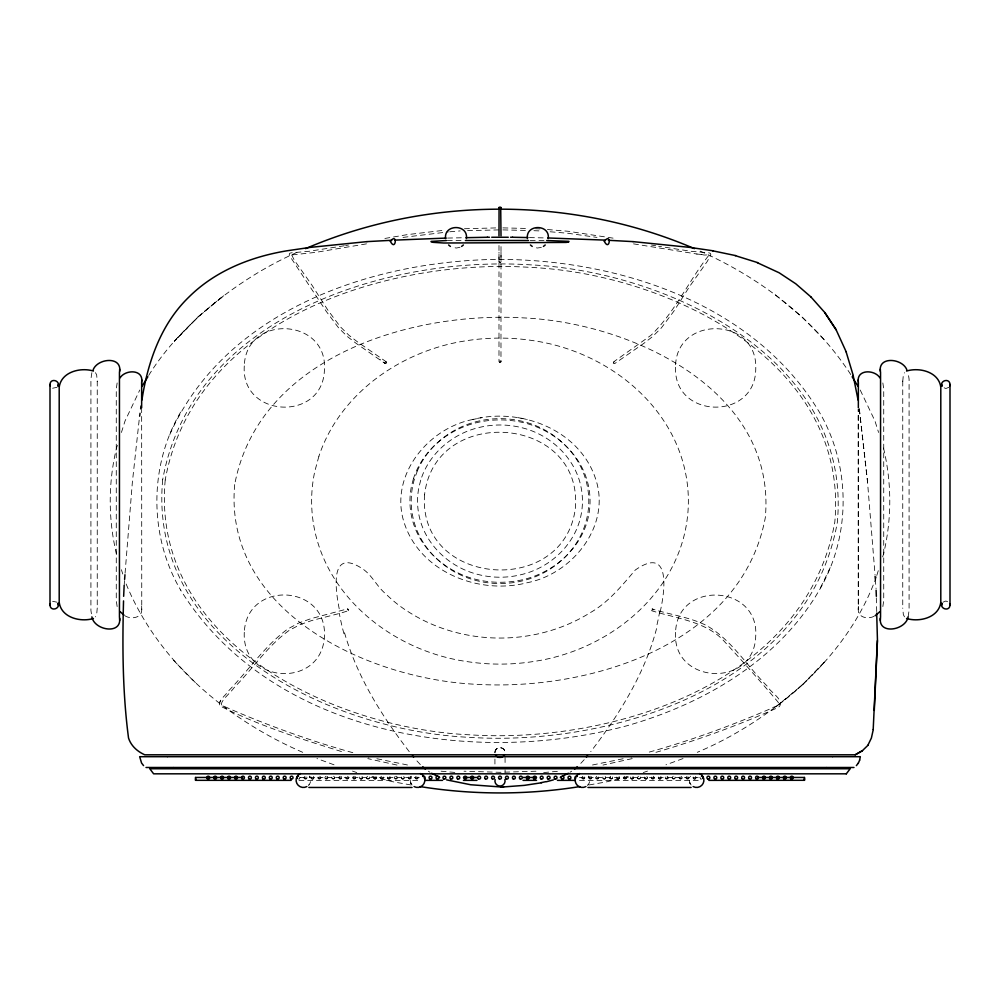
<?xml version="1.0" encoding="UTF-8"?>
<svg xmlns="http://www.w3.org/2000/svg" width="1000" height="1000" viewBox="0 0 1000 1000"><rect width="100%" height="100%" fill="white"/><g stroke="black" fill="none" stroke-linecap="round" stroke-linejoin="round"><path stroke-width="0.75" stroke-dasharray="5 3.75" d="M501 361.8C497.362 363.05 500.85 362.125 500.975 361.912L501.012 244.325M501.012 252.25L501 261.875L500 262.762L499 261.875L500.15 262.638L501 261.625L499.85 260.875L498.988 261.812L498.988 252.25M97.25 608L96.662 614.625L95.487 616.85M902.75 381.512L903.337 374.9L904.513 372.675M858.25 609.625L858.35 606.275M494.925 752.788C494.475 746.075 505.525 746.075 505.075 752.788M500.988 361.525L499.85 360.913L498.988 361.75L498.988 244.325M124.15 585.562L124.612 579.375M125.075 573.188L132.375 482.113L139.425 417.663M352.812 752.663C309.175 740.763 258.7 722.025 221.438 705.125C220.438 700.738 230.062 693.425 234.163 687.613C252.787 668.725 267.488 645.913 289.288 630.312L299.938 624.688L311.975 620.462L340.525 613.188L348.225 610.763L347.025 610.2L347.438 608.9L348.7 609.45L348.375 610.65L347.55 608.862L311.175 618.6L299.088 622.85L287.775 628.962C264.288 646.275 248.125 671.05 227.8 691.663C225.225 696.075 218.45 699.9 219.525 705.688C258.875 725.688 301.8 739.3 344.05 752.337M660.125 612.025C665.075 590.75 671.062 545.037 635.325 569.987C622.013 585.475 608.513 602.337 590.163 612.725C563.312 629.525 531.613 638.075 500 638.05C468.387 638.075 436.688 629.525 409.837 612.725C401.25 607.475 393.263 601.263 386.112 594.188C377.038 586.875 372.113 575.15 362.6 568.837C327.95 546.013 335.838 592.987 339.875 612.025M117.137 382.95L116.275 388.938L116.275 600.575L117.137 606.562M882.862 606.562L883.725 600.575L883.725 388.938L882.862 382.95M91.875 372.663L90.913 379.125L90.913 610.4L91.875 616.85M908.125 616.85L909.087 610.4L909.087 379.125L908.125 372.663M656.562 628.612C644.625 674.062 619.15 714.725 590.75 751.65M117.375 445.3L116.475 448.162C108.15 482.887 108.15 519.312 116.475 554.05L117.375 556.9M121.425 432.463L125.013 421.037L139.775 390.025M876.338 576.875C857.487 629.45 819.875 673.388 775.8 706.838L802.138 685.113L825.738 660.863L802.812 684.488M876.787 575.45L878.575 569.75M882.625 556.9L883.525 554.05C891.85 519.312 891.85 482.887 883.525 448.162L882.625 445.3M169.788 434.575C225.138 310.25 372.775 260.175 500 259.35C620.55 260.012 754.25 303.962 819.35 412.113L819.412 412.225C851.05 466.275 851.012 536.062 819.35 590.087C778.388 660.738 703.175 704.125 626.425 725.888C472.413 767.225 270.5 734.7 180.65 590.087L180.588 589.975M180.65 412.113L180.588 412.225C148.95 466.275 148.988 536.062 180.65 590.087M830.212 567.625L819.35 590.087M220.662 700.575L219.275 703.312M495.675 750.05L496.475 748.95L495.325 750.688M148.675 375.425C168.15 344 195.162 317.95 224.2 295.363L197.862 317.087L174.262 341.35L197.188 317.712M309.15 784.625L308.45 785.425M588.225 784.625L587.513 785.425M584.188 759.688L579.663 764.575M701.675 254.5C706.513 256.35 710.987 252.725 708.188 256.125C689.15 280.475 674.388 312.9 650.9 335.375L613.45 362.013L613.525 363.312L614.788 363.55L614.212 361.812L613.275 363.212L614.625 363.638L644 343.25L652.425 336.7L661.275 328.025L673.75 311.35L689.225 287.038L707.275 261.413L710.85 254.775L710.337 253.312L708.925 252.85L690.788 251.262L658.625 246.238M197.862 317.087C228.225 290.075 262.5 267.238 299.862 251.125M802.138 685.113C771.012 712.837 735.725 736.087 697.275 752.325M570.062 772.225L571.65 771.188M57.038 387.312L52.6 388.237M948.787 387.312L945.875 388.525L942.962 387.312M942.962 602.2L945.875 601L948.787 602.2M325.725 776.312C322.312 779.562 330.363 779.562 326.938 776.312M339.625 776.312C336.2 779.562 344.263 779.562 340.838 776.312M353.512 776.312C350.087 779.562 358.15 779.562 354.725 776.312M874.05 616.237C868.6 619.425 858.25 617.837 858.25 610.1L858.25 409.1L858.35 606.725M683.025 758.562L665.975 764.8M305.025 776.25C301.212 779.675 309.913 779.35 305.863 776.225A1.462 1.462 0 0 1 306.688 778.487A1.462 1.462 0 0 1 304.312 778.487A1.462 1.462 0 0 1 305.087 776.237M367.55 776.25C363.738 779.675 372.438 779.362 368.387 776.225A1.462 1.462 0 0 1 369.2 778.487A1.462 1.462 0 0 1 366.825 778.487A1.462 1.462 0 0 1 367.6 776.237M381.438 776.25C377.625 779.675 386.325 779.35 382.275 776.225A1.462 1.462 0 0 1 383.1 778.487A1.462 1.462 0 0 1 380.725 778.487A1.462 1.462 0 0 1 381.5 776.237M395.325 776.25C391.525 779.675 400.213 779.35 396.175 776.225M416.175 776.25C412.362 779.675 421.062 779.35 417.013 776.225A1.462 1.462 0 0 1 417.825 778.487A1.462 1.462 0 0 1 415.45 778.487A1.462 1.462 0 0 1 416.225 776.237M582.888 776.25C579.075 779.675 587.775 779.35 583.725 776.225A1.462 1.462 0 0 1 584.55 778.487A1.462 1.462 0 0 1 582.175 778.487A1.462 1.462 0 0 1 582.95 776.237M596.775 776.25C592.975 779.675 601.663 779.35 597.625 776.225A1.462 1.462 0 0 1 598.438 778.487A1.462 1.462 0 0 1 596.062 778.487A1.462 1.462 0 0 1 596.838 776.237M610.675 776.25C606.862 779.675 615.562 779.35 611.512 776.225A1.462 1.462 0 0 1 612.337 778.487A1.462 1.462 0 0 1 609.963 778.487A1.462 1.462 0 0 1 610.737 776.237M624.562 776.25C620.763 779.675 629.45 779.35 625.413 776.225A1.462 1.462 0 0 1 626.225 778.487A1.462 1.462 0 0 1 623.85 778.487A1.462 1.462 0 0 1 624.625 776.237M638.462 776.25C634.65 779.675 643.35 779.35 639.3 776.225A1.462 1.462 0 0 1 640.125 778.487A1.462 1.462 0 0 1 637.737 778.487A1.462 1.462 0 0 1 638.525 776.237M673.188 776.25C669.388 779.675 678.075 779.35 674.038 776.225A1.462 1.462 0 0 1 674.85 778.487A1.462 1.462 0 0 1 672.475 778.487A1.462 1.462 0 0 1 673.25 776.237M687.087 776.25C683.275 779.675 691.975 779.35 687.925 776.225A1.462 1.462 0 0 1 688.75 778.487A1.462 1.462 0 0 1 686.363 778.487A1.462 1.462 0 0 1 687.15 776.237M460.012 247.25L456.512 248.025L452.475 247.425M541.35 247.425L537.312 248.025L533.825 247.237M643.25 772.55L647.513 771.1M655.95 752.337C697.763 740.113 738.812 725.188 778.538 707.325C786.05 700.688 769.837 692.013 767.4 686.312C747.038 666.237 731.9 639.987 706.562 625.55C689.538 616.975 669.8 614.675 652.087 608.9C653.6 608.6 653.037 611.225 652.05 610.85C651.15 609.075 651.425 608.413 651.775 610.763C676.712 618.513 706.312 621.55 724.075 641.137C741.963 660.612 761.4 682.35 777.575 701.513C781.575 706.2 775.863 705.4 770.088 708.913C730.15 726.188 689.137 741.05 647.188 752.663M472.738 419.5C426.85 428.462 388.038 477.537 404.762 524.462C421.438 572.888 479.925 595.037 527.263 582.712C573.15 573.737 611.962 524.663 595.237 477.75C578.562 429.312 520.075 407.163 472.738 419.5L481.987 417.638M628.188 776.4L607.087 781.775L588.95 784.975M623.112 758.737L592.513 764.987M632.2 758.612L602.987 765.062M52.6 601.287L57.038 602.2M366.475 243.863L315.825 252.35L290.587 255.075L291.312 254.2L294.288 260.125L312.075 285.375L327.812 310.075L340.275 326.712L348.8 335.138L357.2 341.662L386.55 362.013L386.488 363.5L385.325 363.612L386.688 362.938L385.988 361.788L384.913 362.812L385.812 363.688L385.125 363.462M345.662 245.512L348.475 245.025M384.9 238.45L407.088 234.662L445.175 230.15M403.013 237.4L448.325 231.9M344.263 245.763L309.212 251.262L291.075 252.85L289.662 253.312L289.175 255.15L326.25 311.35L338.725 328.025L347.575 336.7L356 343.25L385.325 363.612L380.2 359.663M535.975 771.213L500 772.312L464.012 771.213M543.688 772.562L558.888 771.2M449.8 231.775L460.138 230.912M464.462 228.738L497.062 227.887M467.562 230.65L500 229.875M447.587 238.062L464.438 237.725M447.275 240.538L463.663 240.512M530.225 240.5L545 240.512M300.525 777.45L420.525 777.45M579.475 777.45L699.475 777.45M298.962 780.362L420.525 780.362M579.475 780.362L701.038 780.362M502.938 227.887L528.088 228.487M502.925 229.9L527.987 230.487M529.425 237.6L546.287 237.938M535.538 228.738L540 228.9M533.925 230.7L539.862 230.912M547.413 229.525L568.162 231.275L615.1 238.45M550.188 231.775L567.913 233.263L596.987 237.4M441.112 771.2L456.312 772.562M633.525 243.863L697.062 254.05M696.7 254.025L702.05 254.525M407.488 764.987L376.887 758.737M651.525 245.025L655.738 245.763M411.05 784.975L392.912 781.775L371.812 776.4M397.013 765.062L367.8 758.612M518.013 417.638L527.238 419.5M680.975 776.225C685.025 779.35 676.325 779.675 680.138 776.25A1.462 1.462 0 0 0 679.425 778.487A1.462 1.462 0 0 0 681.8 778.487A1.462 1.462 0 0 0 681.025 776.237M667.087 776.225C671.137 779.35 662.438 779.675 666.25 776.25A1.462 1.462 0 0 0 665.525 778.487A1.462 1.462 0 0 0 667.9 778.487A1.462 1.462 0 0 0 667.125 776.237M653.188 776.225C657.237 779.35 648.55 779.675 652.35 776.25A1.462 1.462 0 0 0 651.637 778.487A1.462 1.462 0 0 0 654.013 778.487A1.462 1.462 0 0 0 653.238 776.237M590.675 776.225C594.725 779.35 586.025 779.675 589.837 776.25A1.462 1.462 0 0 0 589.113 778.487A1.462 1.462 0 0 0 591.487 778.487A1.462 1.462 0 0 0 590.712 776.237M410.062 776.225C414.113 779.35 405.412 779.675 409.225 776.25A1.462 1.462 0 0 0 408.512 778.487A1.462 1.462 0 0 0 410.887 778.487A1.462 1.462 0 0 0 410.1 776.237M347.55 776.225C351.587 779.35 342.9 779.675 346.7 776.25A1.462 1.462 0 0 0 345.988 778.487A1.462 1.462 0 0 0 348.363 778.487A1.462 1.462 0 0 0 347.587 776.237M333.65 776.225C337.7 779.35 329 779.675 332.812 776.25A1.462 1.462 0 0 0 332.1 778.487A1.462 1.462 0 0 0 334.475 778.487A1.462 1.462 0 0 0 333.7 776.237M319.762 776.225C323.812 779.35 315.113 779.675 318.925 776.25A1.462 1.462 0 0 0 318.2 778.487A1.462 1.462 0 0 0 320.575 778.487A1.462 1.462 0 0 0 319.8 776.237M334.025 764.8L316.975 758.562M352.488 771.1L356.75 772.55M700.138 251.125C760.312 277.85 815.45 319.65 851.325 375.425M302.725 752.325C225.912 719.087 156.425 660.3 125.013 581.163M124.913 615.763C130.438 619.45 141.637 618.337 141.75 610.1L141.65 409.387M428.35 771.188L429.938 772.225M775.188 294.662L802.812 317.712L826.462 341.887M420.337 764.575L415.812 759.688M173.538 660.312L197.862 685.113M409.25 751.65C381.562 715.725 356.863 676.263 344.4 632.312M860.225 390.025L874.987 421.037L878.575 432.463M904.513 616.85L903.337 614.625L902.75 608M95.487 372.675L96.662 374.9L97.25 381.512M588.625 776.175L589.263 777.562L588.625 776.175A7.3 7.3 0 0 1 587.962 784.95M309.55 776.175L310.2 777.562L309.55 776.175A7.3 7.3 0 0 1 308.9 784.95M121.425 569.75L122.762 574.025M859.338 408.875L867.625 482.113M859.25 408.875L867.537 482.113L875.037 574.738M875.3 579.375L876.075 588.65M141.65 606.275L141.75 609.625M876.3 597.837L876.737 611.6M902.75 381.062L902.75 608.462M505.075 757.5L505.075 764.75M505.075 769.85L505.075 772.15M494.925 759.013L494.925 764.75M97.25 381.062L97.25 608.462M494.925 752.6A5.075 4.913 0 0 1 500 747.688A5.075 4.913 0 0 1 505.075 752.6M343.938 633.65A195.2 59.337 -85.5 0 1 339.3 613.362M659.775 611.213A194.513 57.987 85.9 0 1 656.275 627.788M396.213 776.237A1.462 1.462 0 0 1 396.987 778.487A1.462 1.462 0 0 1 394.613 778.487A1.462 1.462 0 0 1 395.387 776.237M354.538 776.237A1.462 1.462 0 0 1 355.312 778.487A1.462 1.462 0 0 1 352.938 778.487A1.462 1.462 0 0 1 353.713 776.237M340.637 776.237A1.462 1.462 0 0 1 341.413 778.487A1.462 1.462 0 0 1 339.038 778.487A1.462 1.462 0 0 1 339.812 776.237M326.75 776.237A1.462 1.462 0 0 1 327.525 778.487A1.462 1.462 0 0 1 325.15 778.487A1.462 1.462 0 0 1 325.925 776.237M691.1 784.95A7.3 7.3 0 0 1 690.487 776.225M412.038 784.95A7.3 7.3 0 0 1 411.413 776.225M675.537 367.25C673.538 419.363 755.688 420.938 755.75 368.825C758.037 316.4 675.312 314.812 675.537 367.25M244.288 365.938C240.65 418.113 322.925 422.15 324.425 369.875C328.062 317.712 245.787 313.663 244.288 365.938M244.288 632.325C241.488 684.737 322.075 688.55 324.425 636.263C327.225 583.85 246.637 580.037 244.288 632.325M675.575 632.325C671.938 684.5 754.212 688.538 755.713 636.263C759.35 584.1 677.075 580.05 675.575 632.325M424.55 494.837C417.863 587.2 565.188 597.875 575.45 507.362C582.137 415 434.812 404.338 424.55 494.837M162.675 479.787C147.6 642.513 331.35 731 469.562 737.35C614.087 746.762 808.525 684.525 837.325 522.413C852.4 359.7 668.65 271.212 530.438 264.85C385.913 255.438 191.475 317.675 162.675 479.787M165.212 480.012C150.338 641.363 332.938 728.512 469.8 734.825C612.962 744.075 806.038 682.875 834.788 522.188C849.663 360.85 667.062 273.688 530.2 267.375C387.038 258.125 193.962 319.337 165.212 480.012M234.688 484.575C223.175 612.013 368.488 679.275 476.062 684.287C589.513 691.15 741.375 644.788 765.312 517.625C776.825 390.2 631.512 322.938 523.938 317.913C410.487 311.062 258.625 357.413 234.688 484.575M300.012 777.638L299.988 777.85A1.462 1.462 0 0 0 300 777.425L300.012 777.638M404.212 777.638C403.888 780.925 399.275 777.625 402.275 776.25A1.462 1.462 0 0 0 401.562 778.487A1.462 1.462 0 0 0 403.938 778.487A1.462 1.462 0 0 0 403.162 776.237L404.212 777.638M605.662 777.638C605.337 780.925 600.725 777.625 603.725 776.25A1.462 1.462 0 0 0 603.013 778.487A1.462 1.462 0 0 0 605.388 778.487A1.462 1.462 0 0 0 604.612 776.237L605.662 777.638M633.438 777.638C633.125 780.925 628.5 777.625 631.512 776.25A1.462 1.462 0 0 0 630.8 778.487A1.462 1.462 0 0 0 633.175 778.487A1.462 1.462 0 0 0 632.4 776.237L633.438 777.638M661.225 777.638C660.913 780.925 656.287 777.625 659.3 776.25A1.462 1.462 0 0 0 658.587 778.487A1.462 1.462 0 0 0 660.962 778.487A1.462 1.462 0 0 0 660.188 776.237L661.225 777.638M695.962 777.638C695.638 780.925 691.025 777.625 694.038 776.25A1.462 1.462 0 0 0 693.312 778.487A1.462 1.462 0 0 0 695.688 778.487A1.462 1.462 0 0 0 694.912 776.237L695.962 777.638M390.312 777.638C390 780.925 385.375 777.625 388.387 776.25A1.462 1.462 0 0 0 387.663 778.487A1.462 1.462 0 0 0 390.037 778.487A1.462 1.462 0 0 0 389.263 776.237L390.312 777.638M619.55 777.638C619.225 780.925 614.612 777.625 617.625 776.25A1.462 1.462 0 0 0 616.9 778.487A1.462 1.462 0 0 0 619.275 778.487A1.462 1.462 0 0 0 618.5 776.237L619.55 777.638M647.337 777.638C647.013 780.925 642.4 777.625 645.413 776.25A1.462 1.462 0 0 0 644.688 778.487A1.462 1.462 0 0 0 647.062 778.487A1.462 1.462 0 0 0 646.287 776.237L647.337 777.638M313.9 777.638C313.587 780.913 308.975 777.638 311.962 776.263A1.462 1.462 0 0 0 311.25 778.487A1.462 1.462 0 0 0 313.637 778.487A1.462 1.462 0 0 0 312.85 776.237L313.9 777.638M362.525 777.638C362.212 780.913 357.6 777.638 360.588 776.263A1.462 1.462 0 0 0 359.875 778.487A1.462 1.462 0 0 0 362.262 778.487A1.462 1.462 0 0 0 361.475 776.237L362.525 777.638M376.425 777.638C376.1 780.913 371.488 777.638 374.487 776.263A1.462 1.462 0 0 0 373.775 778.487A1.462 1.462 0 0 0 376.15 778.487A1.462 1.462 0 0 0 375.375 776.237L376.425 777.638M420.725 480.163L418.925 487.25A70.375 70.375 0 0 0 418.925 514.95C424.625 544.012 449.025 567.075 477.312 574.275A88.963 88.963 0 0 0 522.688 574.275C550.975 567.075 575.375 544.012 581.075 514.95A70.375 70.375 0 0 0 581.075 487.25C575.375 458.188 550.975 435.138 522.688 427.925A88.963 88.963 0 0 0 477.312 427.938C451.413 434.625 428.7 454.312 420.725 480.163M413.413 478.762L411.438 486.325A73.35 73.35 0 0 0 411.438 515.875C418.375 550.25 449.75 575.688 483.612 580.925A99.725 99.725 0 0 0 516.388 580.925C550.25 575.688 581.625 550.25 588.562 515.875A73.35 73.35 0 0 0 588.562 486.325C581.625 451.962 550.25 426.512 516.388 421.275A99.725 99.725 0 0 0 483.612 421.275C452.325 426.25 423.137 448 413.413 478.762M318.9 456.25L314.775 471.438A141.537 141.537 0 0 0 314.775 530.763C329.9 601.438 396.45 651.087 465.725 661.388A217.125 217.125 0 0 0 534.275 661.388C603.55 651.087 670.1 601.438 685.225 530.763A141.537 141.537 0 0 0 685.225 471.438C670.1 400.763 603.55 351.112 534.275 340.825A217.125 217.125 0 0 0 465.725 340.825C401.55 350.662 339.913 393.125 318.9 456.25M417.438 470.75L414.637 478.413A76.9 76.9 0 0 0 414.625 523.787C423.188 551.712 447.6 573.1 475.562 580.375A95.275 95.275 0 0 0 524.438 580.363C552.4 573.1 576.825 551.712 585.363 523.787A76.9 76.9 0 0 0 585.375 478.413C576.812 450.487 552.4 429.113 524.438 421.838A95.275 95.275 0 0 0 475.562 421.838C450.238 428.488 427.788 446.488 417.438 470.75M299.488 778.763L298.712 779.087A1.462 1.462 0 0 0 299.5 778.737M701.188 779.075L700.438 778.688A1.462 1.462 0 0 0 701.237 779.075M690.263 783.737L689.8 782.775L690.263 783.737M411.188 783.737L410.737 782.775L411.188 783.737M700 777.738L700 777.537A1.462 1.462 0 0 0 700 777.837"/><path stroke-width="1.5" d="M123.537 600.9C122.3 646.55 122.55 692.812 128.537 738.05C131.037 745.9 137.387 751.5 144.738 754.8L855.25 754.8L862.463 750.688M123.65 596.312L124.15 585.562M141.65 383.237L141.75 379.888M873.2 729.463L877.375 640.638M874.287 710.4L877.463 640.638L876.688 613.125M195.7 779.6L195.613 780.275M93.125 369.875C97.562 358.013 123.012 355.825 119.45 372.4L119.45 617.125C122.837 635.2 94.288 630.675 91.875 616.85M908.125 616.85C905.713 630.675 877.163 635.2 880.55 617.125L880.55 372.4C876.988 355.825 902.438 358.013 906.875 369.875M124.612 579.375L124.963 574.738M466.413 238.6C468.438 223.9 443.575 223.9 445.588 238.6M548.25 238.6C550.262 223.9 525.4 223.9 527.413 238.6M139.637 416.2L140.05 413.275M140.662 408.875L141.075 405.95M859.6 760.125L860.337 756.7L832.725 756.7M58.25 603.162C60.263 609.2 50.287 611.712 50 605.125L50 384.4C50.287 377.8 60.263 380.312 58.25 386.362M57.95 385.913L58.25 384.4M50 605.125L50.287 603.6M501.012 235.775L500.712 207.25L499.288 207.25L499.062 208.75M500.938 208L500.938 208.75L500.938 207.587M941.75 386.35C939.737 380.312 949.712 377.8 950 384.4L950 605.125C949.712 611.725 939.737 609.2 941.75 603.162M949.712 385.913L950 384.4M941.75 605.125L942.05 603.6M141.9 400.087C147.688 362.375 160.775 324.212 188.812 297.15C215.125 270.9 250.812 256.75 287 250.787L310.075 247.4L366.938 241.625M873.288 729.463L871.388 738.05L867.862 745.288M804.4 777.475L804.4 780.325M858.35 763.05L859.688 760.125M142.2 386.037L147.863 376.75M846.3 773.825L850.188 768.75L149.812 768.75L153.625 773.825L846.375 773.825M856.363 765.612L858.425 763.05M586.4 757.05L587.525 755.675M120.087 377.863C125.062 369.588 143.1 369.062 141.75 381.35M879.912 611.65L875.088 615.763M867.95 745.288L862.375 750.688L855.175 754.8M463.4 244.975L461.6 246.425M545.225 244.975L543.425 246.412M577.225 766.85L574.575 769.05M568.375 773.263L560.3 777.387M305.575 248.637C427.825 196.025 572.175 196.025 694.425 248.637M446.425 240.538L431.1 241.388A13.587 1.525 0.1 0 0 431.525 241.962L432.05 242.113A8.85 0.988 0.3 0 0 433.375 242.35L443.713 243.012L566.075 242.425A8.9 1 -0.3 0 0 567.95 242.113L568.425 241.962M93.45 618.462C80.7 622.5 61.087 617.663 59.2 602.212L59.2 387.3C61.087 371.863 80.7 367.025 93.45 371.062M906.55 371.062C919.3 367.025 938.913 371.863 940.8 387.3L940.8 602.212C938.913 617.663 919.3 622.5 906.55 618.462M553.438 779.862L546.413 781.737M541.675 782.738L524.25 785.375L503.725 786.925M579.888 786.575C527.112 795.05 472.887 795.05 420.112 786.575M366.975 241.625L391.662 240.287M394.75 240.125L446.05 238.088M465.975 237.688L487.425 237.25M503.65 786.925L502.938 786.925M502.85 786.925L502.137 786.925M502.062 786.938L501.35 786.938M501.262 786.938L500.55 786.938M487.388 237.25L489.462 237.25M491.712 237.25L508.288 237.25M510.538 237.25L512.612 237.25M465.4 240.5L528.475 240.5M633.062 241.625L689.925 247.4L713 250.787M757.2 262.638L779.137 272.775L795.775 283.788L811.188 297.15M167.275 756.7L139.662 756.7L141.575 763.05L143.562 765.612M167.525 756.7L368.55 756.7M368.762 756.7L631.237 756.7M631.45 756.7L832.475 756.7M146.012 767.487L173.375 767.487M173.625 767.487L371.075 767.487M371.3 767.487L628.7 767.487M628.925 767.487L826.375 767.487M826.625 767.487L853.988 767.487M242.613 777.45L195.538 777.463L195.413 779.412L195.525 780.325L291.188 780.362M463.438 777.45L476.962 777.45M523.038 777.45L536.562 777.45M757.387 777.45L804.463 777.463L804.6 779.312L804.488 780.3L708.812 780.362M424.925 780.362L442.575 780.362M463.438 780.362L476.962 780.362M523.038 780.362L536.562 780.362M557.425 780.362L575.075 780.362M500.475 786.938L470.675 784.75L446.562 779.862M308.863 787.463L412.062 787.463M587.938 787.463L691.137 787.463M546.712 240.525L568.837 241.337A13.425 1.5 -0.3 0 1 568.35 241.962M512.575 237.25L527.9 237.562M547.825 237.963L605.25 240.125M608.337 240.287L633.025 241.625M712.575 250.787L735.575 255.588M735.1 255.588L757.725 262.638M439.7 777.387L431.625 773.263M532.225 246.412L530.425 244.975M450.4 246.425L448.6 244.975M499.625 208.912L498.988 207.963M124.025 615.125L120.087 611.65M425.425 769.05L422.775 766.85M879.912 377.863C874.938 369.588 856.9 369.062 858.25 381.35M811.112 297.15L824.837 312.587L836.225 329.85M412.475 755.675L413.6 757.05M824.762 312.587L836.15 329.85L846.225 351.925M852.138 376.75L857.8 386.037M195.6 777.475L195.712 778.487M846.15 351.925L853.25 375.538M853.162 375.538L858.1 400.087M941.75 384.4L942.05 385.913M949.712 603.6L950 605.125M50 384.4L50.287 385.913M57.95 603.6L58.25 605.125M875.075 576.275L875.387 579.375M858.25 379.888L858.35 383.237M876.112 590.2L876.35 596.312M880.35 369.113L880.35 371.213M880.35 618.3L880.35 620.4M858.35 382.788L858.35 407.837M499.062 207.587L498.988 235.775M141.65 382.788L141.65 407.837M119.65 369.113L119.65 371.213M119.65 618.3L119.65 620.4M504.862 779.575A5.075 5.038 0 0 1 500 786.025A5.075 5.038 0 0 1 495.138 779.575M504.613 754.65A5.075 4.913 0 0 1 495.387 754.65M545.737 781.675A71.225 10.938 -2.3 0 1 541 782.663M701.45 776.175A1.462 1.462 0 0 1 702.613 778.512M575.538 778.8A1.462 1.462 0 0 1 575.25 776.762A1.462 1.462 0 0 1 577.288 776.462M422.713 776.462A1.462 1.462 0 0 1 424.75 776.762A1.462 1.462 0 0 1 424.462 778.8M297.387 778.512A1.462 1.462 0 0 1 298.55 776.175M699.65 773.538A7.3 7.3 0 0 1 703.138 783.438A7.3 7.3 0 0 1 693.125 786.575M585.95 786.575A7.3 7.3 0 0 1 575.925 783.438A7.3 7.3 0 0 1 579.425 773.538M420.575 773.538A7.3 7.3 0 0 1 424.075 783.438A7.3 7.3 0 0 1 414.05 786.575M306.875 786.575A7.3 7.3 0 0 1 296.863 783.438A7.3 7.3 0 0 1 300.35 773.538M390.375 241.337C395.85 252.213 397.863 231.737 390.375 241.337M604.325 241.337C609.788 252.213 611.812 231.737 604.325 241.337M791.025 778.9A1.462 1.462 0 0 0 793.213 777.638A1.462 1.462 0 0 0 791.025 776.375A1.462 1.462 0 0 0 791.025 778.9M784.075 778.9A1.462 1.462 0 0 0 786.263 777.638A1.462 1.462 0 0 0 784.075 776.375A1.462 1.462 0 0 0 784.075 778.9M777.138 778.9A1.462 1.462 0 0 0 779.325 777.638A1.462 1.462 0 0 0 777.138 776.375A1.462 1.462 0 0 0 777.138 778.9M770.188 778.9A1.462 1.462 0 0 0 772.375 777.638A1.462 1.462 0 0 0 770.188 776.375A1.462 1.462 0 0 0 770.188 778.9M763.238 778.9A1.462 1.462 0 0 0 765.425 777.638A1.462 1.462 0 0 0 763.238 776.375A1.462 1.462 0 0 0 763.238 778.9M756.287 778.9A1.462 1.462 0 0 0 758.475 777.638A1.462 1.462 0 0 0 756.287 776.375A1.462 1.462 0 0 0 756.287 778.9M749.35 778.9A1.462 1.462 0 0 0 751.538 777.638A1.462 1.462 0 0 0 749.35 776.375A1.462 1.462 0 0 0 749.35 778.9M742.4 778.9A1.462 1.462 0 0 0 744.587 777.638A1.462 1.462 0 0 0 742.4 776.375A1.462 1.462 0 0 0 742.4 778.9M735.45 778.9A1.462 1.462 0 0 0 737.638 777.638A1.462 1.462 0 0 0 735.45 776.375A1.462 1.462 0 0 0 735.45 778.9M728.512 778.9A1.462 1.462 0 0 0 730.7 777.638A1.462 1.462 0 0 0 728.512 776.375A1.462 1.462 0 0 0 728.512 778.9M721.562 778.9A1.462 1.462 0 0 0 723.75 777.638A1.462 1.462 0 0 0 721.562 776.375A1.462 1.462 0 0 0 721.562 778.9M714.613 778.9A1.462 1.462 0 0 0 716.8 777.638A1.462 1.462 0 0 0 714.613 776.375A1.462 1.462 0 0 0 714.613 778.9M707.663 778.9A1.462 1.462 0 0 0 709.85 777.638A1.462 1.462 0 0 0 707.663 776.375A1.462 1.462 0 0 0 707.663 778.9M568.737 778.9A1.462 1.462 0 0 0 570.925 777.638A1.462 1.462 0 0 0 568.737 776.375A1.462 1.462 0 0 0 568.737 778.9M561.788 778.9A1.462 1.462 0 0 0 563.975 777.638A1.462 1.462 0 0 0 561.788 776.375A1.462 1.462 0 0 0 561.788 778.9M554.837 778.9A1.462 1.462 0 0 0 557.025 777.638A1.462 1.462 0 0 0 554.837 776.375A1.462 1.462 0 0 0 554.837 778.9M547.9 778.9A1.462 1.462 0 0 0 550.087 777.638A1.462 1.462 0 0 0 547.9 776.375A1.462 1.462 0 0 0 547.9 778.9M540.95 778.9A1.462 1.462 0 0 0 543.138 777.638A1.462 1.462 0 0 0 540.95 776.375A1.462 1.462 0 0 0 540.95 778.9M534 778.9A1.462 1.462 0 0 0 536.188 777.638A1.462 1.462 0 0 0 534 776.375A1.462 1.462 0 0 0 534 778.9M527.062 778.9A1.462 1.462 0 0 0 529.25 777.638A1.462 1.462 0 0 0 527.062 776.375A1.462 1.462 0 0 0 527.062 778.9M520.112 778.9A1.462 1.462 0 0 0 522.3 777.638A1.462 1.462 0 0 0 520.112 776.375A1.462 1.462 0 0 0 520.112 778.9M513.162 778.9A1.462 1.462 0 0 0 515.35 777.638A1.462 1.462 0 0 0 513.162 776.375A1.462 1.462 0 0 0 513.162 778.9M506.213 778.9A1.462 1.462 0 0 0 508.4 777.638A1.462 1.462 0 0 0 506.213 776.375A1.462 1.462 0 0 0 506.213 778.9M499.275 778.9A1.462 1.462 0 0 0 501.463 777.638A1.462 1.462 0 0 0 499.275 776.375A1.462 1.462 0 0 0 499.275 778.9M492.325 778.9A1.462 1.462 0 0 0 494.513 777.638A1.462 1.462 0 0 0 492.325 776.375A1.462 1.462 0 0 0 492.325 778.9M485.375 778.9A1.462 1.462 0 0 0 487.562 777.638A1.462 1.462 0 0 0 485.375 776.375A1.462 1.462 0 0 0 485.375 778.9M478.425 778.9A1.462 1.462 0 0 0 480.625 777.638A1.462 1.462 0 0 0 478.425 776.375A1.462 1.462 0 0 0 478.425 778.9M471.488 778.9A1.462 1.462 0 0 0 473.675 777.638A1.462 1.462 0 0 0 471.488 776.375A1.462 1.462 0 0 0 471.488 778.9M464.538 778.9A1.462 1.462 0 0 0 466.725 777.638A1.462 1.462 0 0 0 464.538 776.375A1.462 1.462 0 0 0 464.538 778.9M457.587 778.9A1.462 1.462 0 0 0 459.775 777.638A1.462 1.462 0 0 0 457.587 776.375A1.462 1.462 0 0 0 457.587 778.9M450.65 778.9A1.462 1.462 0 0 0 452.837 777.638A1.462 1.462 0 0 0 450.65 776.375A1.462 1.462 0 0 0 450.65 778.9M443.7 778.9A1.462 1.462 0 0 0 445.887 777.638A1.462 1.462 0 0 0 443.7 776.375A1.462 1.462 0 0 0 443.7 778.9M436.75 778.9A1.462 1.462 0 0 0 438.938 777.638A1.462 1.462 0 0 0 436.75 776.375A1.462 1.462 0 0 0 436.75 778.9M429.8 778.9A1.462 1.462 0 0 0 431.987 777.638A1.462 1.462 0 0 0 429.8 776.375A1.462 1.462 0 0 0 429.8 778.9M290.875 778.9A1.462 1.462 0 0 0 293.062 777.638A1.462 1.462 0 0 0 290.875 776.375A1.462 1.462 0 0 0 290.875 778.9M283.925 778.9A1.462 1.462 0 0 0 286.112 777.638A1.462 1.462 0 0 0 283.925 776.375A1.462 1.462 0 0 0 283.925 778.9M276.988 778.9A1.462 1.462 0 0 0 279.175 777.638A1.462 1.462 0 0 0 276.988 776.375A1.462 1.462 0 0 0 276.988 778.9M270.038 778.9A1.462 1.462 0 0 0 272.225 777.638A1.462 1.462 0 0 0 270.038 776.375A1.462 1.462 0 0 0 270.038 778.9M263.087 778.9A1.462 1.462 0 0 0 265.275 777.638A1.462 1.462 0 0 0 263.087 776.375A1.462 1.462 0 0 0 263.087 778.9M256.137 778.9A1.462 1.462 0 0 0 258.325 777.638A1.462 1.462 0 0 0 256.137 776.375A1.462 1.462 0 0 0 256.137 778.9M249.2 778.9A1.462 1.462 0 0 0 251.388 777.638A1.462 1.462 0 0 0 249.2 776.375A1.462 1.462 0 0 0 249.2 778.9M242.25 778.9A1.462 1.462 0 0 0 244.438 777.638A1.462 1.462 0 0 0 242.25 776.375A1.462 1.462 0 0 0 242.25 778.9M235.3 778.9A1.462 1.462 0 0 0 237.488 777.638A1.462 1.462 0 0 0 235.3 776.375A1.462 1.462 0 0 0 235.3 778.9M228.35 778.9A1.462 1.462 0 0 0 230.538 777.638A1.462 1.462 0 0 0 228.35 776.375A1.462 1.462 0 0 0 228.35 778.9M221.412 778.9A1.462 1.462 0 0 0 223.6 777.638A1.462 1.462 0 0 0 221.412 776.375A1.462 1.462 0 0 0 221.412 778.9M214.462 778.9A1.462 1.462 0 0 0 216.65 777.638A1.462 1.462 0 0 0 214.462 776.375A1.462 1.462 0 0 0 214.462 778.9M207.512 778.9A1.462 1.462 0 0 0 209.7 777.638A1.462 1.462 0 0 0 207.512 776.375A1.462 1.462 0 0 0 207.512 778.9"/></g></svg>
